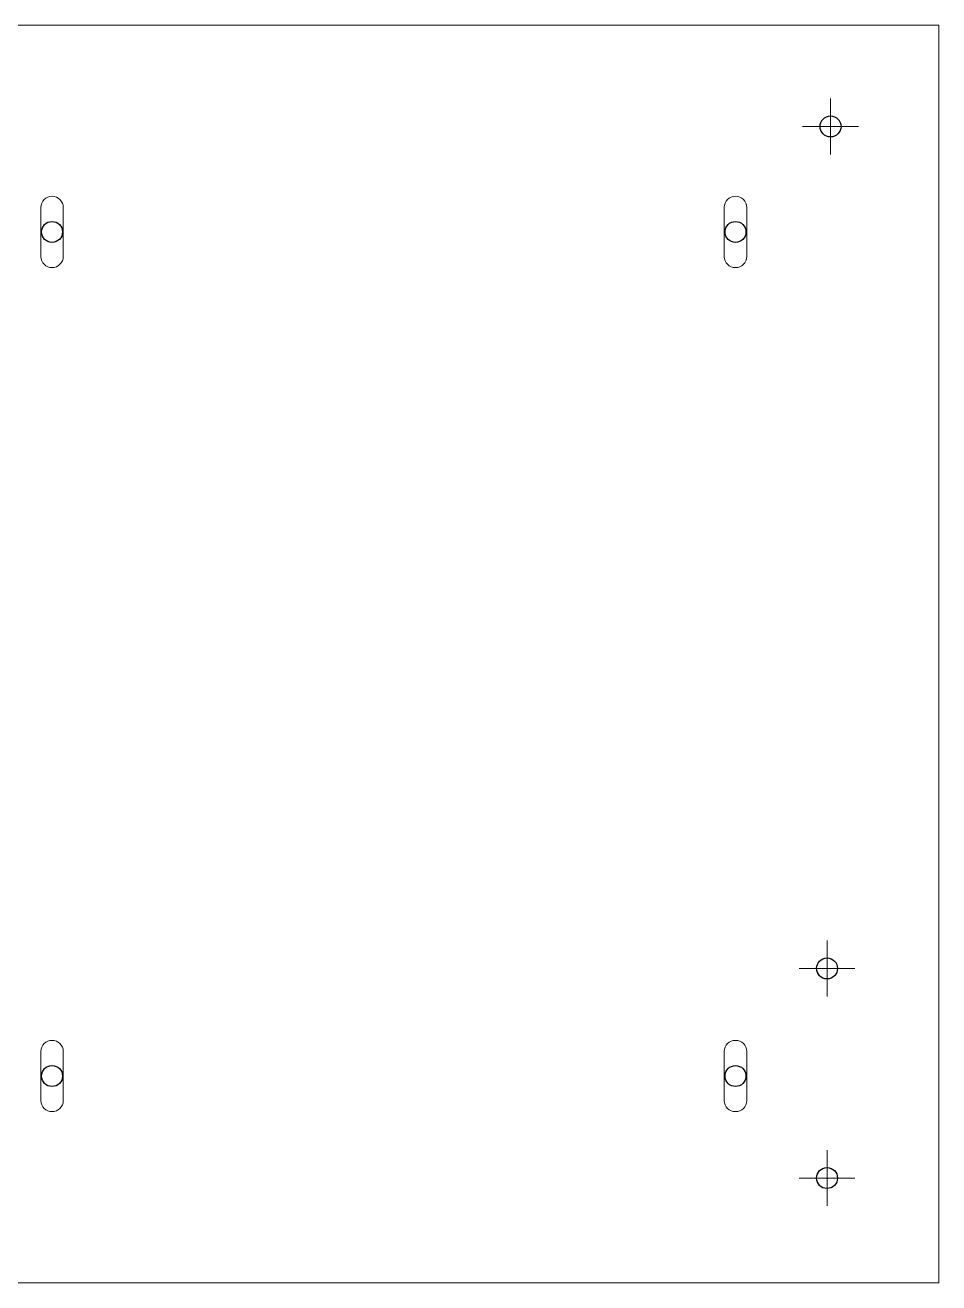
# Paper-space layout 'Folha2' of a CAD drawing. Header units: millimetres. Extents: x 179 to 1929, y 267 to 1167.
# Drawn here: x 1275 to 1929, y 267 to 1167 of the extents above; entities that cross this region are included whole.
import ezdxf

# ---------------------------------------------------------------- set-up
doc = ezdxf.new("R2010")
doc.units = ezdxf.units.MM

# ---------------------------------------------------------------- blocks, each defined once
blk = doc.blocks.new('SW_CENTERMARKSYMBOL_13')
at = {"color": 0, "linetype": 'Continuous', "lineweight": 0, "ltscale": 5}
for p, q in [((0, 12.5), (0, 20)), ((0, 0), (0, 12.5)), ((-12.5, 0), (-20, 0)), ((0, 0), (-12.5, 0)), ((0, 0), (0, -12.5)), ((0, 0), (12.5, 0)), ((12.5, 0), (20, 0)), ((0, -12.5), (0, -20))]:
    blk.add_line(p, q, dxfattribs=at)
blk = doc.blocks.new('SW_CENTERMARKSYMBOL_14')
at = {"color": 0, "linetype": 'Continuous', "lineweight": 0, "ltscale": 5}
for p, q in [((0, 12.5), (0, 20)), ((0, 0), (0, 12.5)), ((-12.5, 0), (-20, 0)), ((0, 0), (-12.5, 0)), ((0, 0), (0, -12.5)), ((0, 0), (12.5, 0)), ((12.5, 0), (20, 0)), ((0, -12.5), (0, -20))]:
    blk.add_line(p, q, dxfattribs=at)
blk = doc.blocks.new('SW_CENTERMARKSYMBOL_15')
at = {"color": 0, "linetype": 'Continuous', "lineweight": 0, "ltscale": 5}
for p, q in [((0, 12.5), (0, 20)), ((0, 0), (0, 12.5)), ((-12.5, 0), (-20, 0)), ((0, 0), (-12.5, 0)), ((0, 0), (0, -12.5)), ((0, 0), (12.5, 0)), ((12.5, 0), (20, 0)), ((0, -12.5), (0, -20))]:
    blk.add_line(p, q, dxfattribs=at)

psp = doc.layouts.new('Folha2')

# ---------------------------------------------------------------- linework, layer by layer
at = {"color": 7, "linetype": 'Continuous', "lineweight": 15, "ltscale": 5}
for p, q in [((179, 1166.66), (1929, 1166.66)), ((1929, 1166.66), (1929, 266.66)), ((1286.5, 1036.16), (1286.5, 1001.16)), ((1302.5, 1001.16), (1302.5, 1036.16)), ((1775.5, 1036.16), (1775.5, 1001.16)), ((1791.5, 1001.16), (1791.5, 1036.16)), ((1286.5, 432.16), (1286.5, 397.16)), ((1302.5, 397.16), (1302.5, 432.16)), ((1775.5, 432.16), (1775.5, 397.16)), ((1791.5, 397.16), (1791.5, 432.16)), ((1929, 266.66), (179, 266.66))]:
    psp.add_line(p, q, dxfattribs=at)
at = {"color": 7, "linetype": 'Continuous', "ltscale": 5}
for centre in [(1851.5, 1094.16), (1294.5, 1018.66), (1783.5, 1018.66), (1849, 491.66), (1294.5, 414.66), (1783.5, 414.66), (1849, 341.66)]:
    psp.add_circle(centre, 7.5, dxfattribs=at)
at = {"color": 7, "linetype": 'Continuous', "lineweight": 15, "ltscale": 25}
for centre in [(1851.5, 1094.16), (1849, 491.66), (1849, 341.66)]:
    psp.add_circle(centre, 7.5, dxfattribs=at)
for centre, start, end in [((1294.5, 1036.16), 0, 180), ((1783.5, 1036.16), 0, 180), ((1294.5, 1001.16), 180, 0), ((1783.5, 1001.16), 180, 0), ((1294.5, 432.16), 0, 180), ((1783.5, 432.16), 0, 180), ((1294.5, 397.16), 180, 0), ((1783.5, 397.16), 180, 0)]:
    psp.add_arc(centre, 8, start, end, dxfattribs=at)

# ---------------------------------------------------------------- block references
at = {"color": 7, "linetype": 'Continuous', "lineweight": 0, "ltscale": 5}
for name, p in [('SW_CENTERMARKSYMBOL_13', (1851.5, 1094.16)), ('SW_CENTERMARKSYMBOL_15', (1849, 491.66)), ('SW_CENTERMARKSYMBOL_14', (1849, 341.66))]:
    psp.add_blockref(name, p, dxfattribs=at)

doc.saveas('drawing.dxf')
